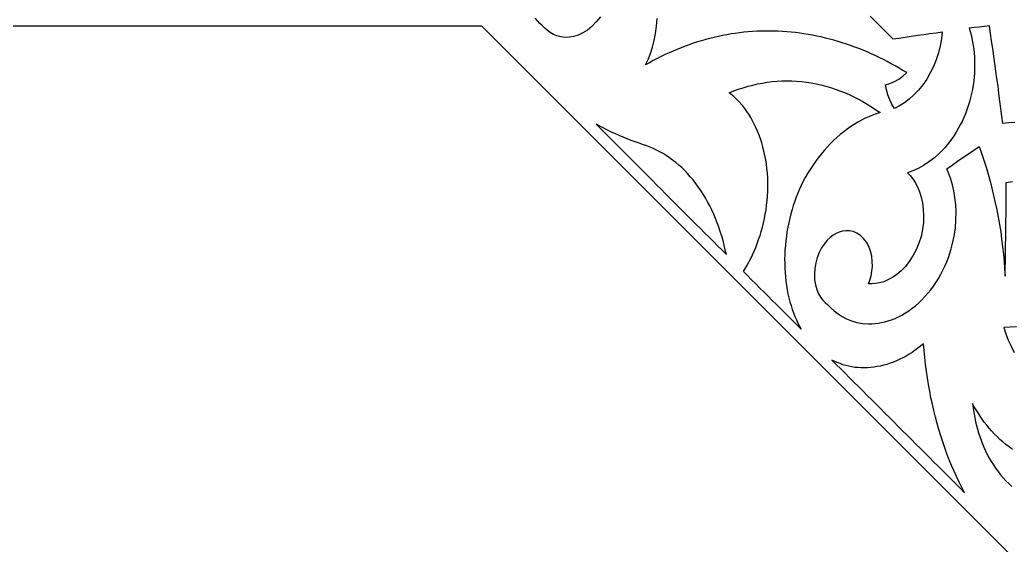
# Model space of a CAD drawing. Extents: x -535 to 1345, y -535 to 535.
# Drawn here: x 84.6 to 214.2, y 282.2 to 350.8 of the extents above; entities that cross this region are included whole.
import ezdxf

# ---------------------------------------------------------------- set-up
doc = ezdxf.new("R2010")
doc.units = 0
doc.layers.add('LAYER_1', color=18, linetype='CONTINUOUS')
doc.layers.add('LAYER_10', color=174, linetype='CONTINUOUS')

msp = doc.modelspace()

# ---------------------------------------------------------------- linework, layer by layer
at = {"layer": 'LAYER_1'}
for points in [[(160.47, 351.22), (159.94, 350.55), (159.37, 349.97), (158.78, 349.49), (158.17, 349.11), (157.56, 348.82), (156.97, 348.64), (156.38, 348.54), (155.82, 348.53), (155.29, 348.6), (154.8, 348.73), (154.33, 348.92), (153.91, 349.16), (153.57, 349.44), (153.23, 349.71), (152.91, 350.03), (152.58, 350.35), (152.27, 350.7), (151.96, 351.05)], [(195.75, 351.31), (196.34, 350.71), (196.93, 350.11), (197.52, 349.52), (198.11, 348.92), (198.7, 348.32), (199.5, 348.44), (200.3, 348.56), (201.11, 348.68), (201.92, 348.8), (202.73, 348.92), (203.54, 349.03), (204.35, 349.14), (205.16, 349.26), (205.05, 348.35), (204.88, 347.43), (204.65, 346.51), (204.36, 345.61), (204, 344.73), (203.59, 343.88), (203.12, 343.08), (202.61, 342.32), (202.05, 341.63), (201.46, 341.01), (200.84, 340.45), (200.2, 339.97), (199.55, 339.57), (198.9, 339.24), (198.58, 339.78), (198.3, 340.37), (198.06, 341), (197.87, 341.66), (197.72, 342.34), (198.31, 342.51), (198.9, 342.75), (199.47, 343.08), (200.02, 343.47), (200.53, 343.92), (200.02, 344.22), (199.52, 344.52), (199.01, 344.82), (198.49, 345.09), (197.97, 345.37), (197.46, 345.64), (196.93, 345.9), (196.4, 346.15), (195.87, 346.39), (195.34, 346.62), (194.8, 346.84), (194.27, 347.07), (193.72, 347.26), (193.18, 347.46), (192.64, 347.66), (192.09, 347.83), (191.54, 347.99), (190.99, 348.16), (190.43, 348.3), (189.88, 348.44), (189.32, 348.58), (188.76, 348.69), (188.2, 348.8), (187.65, 348.91), (187.08, 348.99), (186.52, 349.07), (185.96, 349.15), (185.4, 349.2), (184.84, 349.25), (184.27, 349.3), (183.71, 349.32), (183.15, 349.34), (182.58, 349.36), (182.02, 349.35), (181.46, 349.33), (180.9, 349.32), (180.34, 349.28), (179.78, 349.24), (179.22, 349.19), (178.66, 349.12), (178.1, 349.05), (177.55, 348.97), (176.99, 348.87), (176.44, 348.76), (175.89, 348.66), (175.34, 348.53), (174.79, 348.39), (174.25, 348.26), (173.7, 348.09), (173.16, 347.93), (172.62, 347.76), (172.09, 347.57), (171.56, 347.38), (171.02, 347.18), (170.5, 346.96), (169.97, 346.74), (169.45, 346.52), (168.93, 346.27), (168.41, 346.02), (167.9, 345.77), (167.39, 345.5), (166.88, 345.22), (166.38, 344.95), (166.7, 345.65), (167.01, 346.41), (167.28, 347.23), (167.51, 348.1), (167.69, 349.03), (167.82, 349.99), (167.89, 350.98)], [(214.64, 337.42), (213.86, 337.35), (213.09, 337.28), (212.96, 338.25), (212.83, 339.23), (212.7, 340.2), (212.57, 341.18), (212.44, 342.16), (212.3, 343.14), (212.17, 344.12), (212.03, 345.11), (211.89, 346.09), (211.75, 347.08), (211.61, 348.07), (211.47, 349.05), (211.32, 350.05), (210.66, 349.96), (210, 349.88), (209.34, 349.8), (208.68, 349.72), (208.92, 348.85), (209.11, 347.93), (209.26, 346.97), (209.35, 345.97), (209.39, 344.94), (209.36, 343.88), (209.26, 342.81), (209.18, 342.27), (209.1, 341.73), (208.98, 341.19), (208.86, 340.65), (208.71, 340.12), (208.56, 339.59), (208.37, 339.07), (208.18, 338.55), (207.96, 338.05), (207.75, 337.55), (207.5, 337.08), (207.25, 336.6), (206.97, 336.15), (206.7, 335.7), (206.4, 335.28), (206.1, 334.87), (205.79, 334.48), (205.47, 334.1), (204.81, 333.41), (204.12, 332.79), (203.42, 332.25), (202.71, 331.79), (202.01, 331.4), (201.31, 331.08), (200.62, 330.84), (200.96, 330.47), (201.29, 330.04), (201.61, 329.54), (201.91, 328.98), (202.17, 328.35), (202.4, 327.65), (202.57, 326.89), (202.68, 326.08), (202.72, 325.22), (202.69, 324.33), (202.57, 323.42), (202.38, 322.51), (202.1, 321.62), (201.75, 320.77), (201.33, 319.97), (200.85, 319.23), (200.33, 318.58), (199.78, 318.01), (199.21, 317.53), (198.63, 317.13), (198.06, 316.82), (197.5, 316.59), (196.96, 316.43), (196.45, 316.34), (195.97, 316.3), (195.51, 316.31), (195.7, 316.81), (195.85, 317.37), (195.96, 317.96), (196.02, 318.6), (196.01, 319.25), (195.93, 319.92), (195.78, 320.58), (195.55, 321.2), (195.24, 321.76), (194.87, 322.25), (194.45, 322.64), (193.99, 322.94), (193.51, 323.14), (193.02, 323.25), (192.55, 323.26), (192.1, 323.2), (191.67, 323.08), (191.28, 322.91), (190.9, 322.68), (190.51, 322.39), (190.12, 322.01), (189.75, 321.56), (189.39, 321.03), (189.08, 320.43), (188.81, 319.76), (188.62, 319.05), (188.49, 318.31), (188.44, 317.57), (188.47, 316.86), (188.58, 316.18), (188.75, 315.57), (188.98, 315.03), (189.24, 314.56), (189.54, 314.18), (189.85, 313.86), (190.17, 313.62), (190.58, 313.2), (191.03, 312.79), (191.53, 312.41), (192.07, 312.06), (192.66, 311.75), (193.3, 311.48), (193.99, 311.28), (194.73, 311.14), (195.51, 311.09), (195.93, 311.1), (196.34, 311.11), (196.77, 311.17), (197.2, 311.24), (197.64, 311.35), (198.08, 311.46), (198.53, 311.63), (198.98, 311.79), (199.43, 312.02), (199.89, 312.24), (200.33, 312.52), (200.78, 312.79), (201.22, 313.13), (201.66, 313.46), (202.08, 313.84), (202.49, 314.22), (202.89, 314.65), (203.28, 315.08), (203.65, 315.55), (204.01, 316.02), (204.34, 316.53), (204.67, 317.03), (204.96, 317.56), (205.25, 318.09), (205.5, 318.64), (205.75, 319.19), (205.95, 319.75), (206.15, 320.31), (206.31, 320.87), (206.47, 321.43), (206.59, 321.99), (206.71, 322.54), (206.79, 323.09), (206.87, 323.63), (206.95, 324.69), (206.96, 325.71), (206.91, 326.68), (206.81, 327.6), (206.66, 328.46), (206.48, 329.27), (206.26, 330.01), (206.01, 330.71), (205.75, 331.34), (206.45, 331.84), (207.15, 332.34), (207.85, 332.84), (208.57, 333.32), (209.28, 333.8), (209.99, 334.28), (210.3, 333.38), (210.6, 332.48), (210.88, 331.57), (211.15, 330.65), (211.4, 329.72), (211.65, 328.8), (211.87, 327.86), (212.09, 326.92), (212.28, 325.97), (212.47, 325.02), (212.63, 324.06), (212.79, 323.1), (212.91, 322.14), (213.04, 321.17), (213.14, 320.2), (213.24, 319.24), (213.3, 318.27), (213.37, 317.3), (213.39, 318.31), (213.41, 319.33), (213.43, 320.35), (213.44, 321.36), (213.46, 322.39), (213.47, 323.41), (213.48, 324.43), (213.49, 325.46), (213.5, 326.49), (213.5, 327.51), (213.51, 328.54), (213.51, 329.58), (214.35, 329.7)], [(214.84, 310.69), (214.02, 310.66), (213.2, 310.62), (213.46, 309.79), (213.78, 308.97), (214.14, 308.15), (214.56, 307.34)], [(214.32, 294.67), (213.89, 294.99), (213.46, 295.31), (213.07, 295.65), (212.67, 295.99), (212.31, 296.35), (211.94, 296.71), (211.6, 297.09), (211.27, 297.46), (210.96, 297.85), (210.65, 298.24), (210.37, 298.64), (210.09, 299.04), (209.83, 299.45), (209.57, 299.85), (209.34, 300.26), (209.11, 300.68), (209.24, 299.74), (209.41, 298.78), (209.52, 298.3), (209.62, 297.82), (209.76, 297.34), (209.89, 296.86), (210.06, 296.38), (210.22, 295.9), (210.41, 295.42), (210.6, 294.95), (210.82, 294.48), (211.04, 294.01), (211.3, 293.55), (211.55, 293.1), (211.84, 292.66), (212.12, 292.22), (212.44, 291.79), (212.76, 291.37), (213.11, 290.98), (213.47, 290.58), (213.85, 290.21), (214.24, 289.84)]]:
    msp.add_lwpolyline(points, dxfattribs=at)
for points in [[(177.32, 341.29), (177.93, 341.52), (178.53, 341.76), (179.15, 341.95), (179.77, 342.14), (180.39, 342.3), (181.02, 342.45), (181.65, 342.56), (182.28, 342.67), (182.92, 342.74), (183.56, 342.8), (184.2, 342.83), (184.84, 342.85), (185.48, 342.83), (186.12, 342.81), (186.76, 342.75), (187.4, 342.68), (188.04, 342.58), (188.67, 342.47), (189.3, 342.32), (189.93, 342.17), (190.56, 341.97), (191.18, 341.78), (191.79, 341.55), (192.4, 341.31), (193, 341.04), (193.6, 340.77), (194.19, 340.46), (194.77, 340.14), (195.34, 339.8), (195.91, 339.45), (196.46, 339.07), (197.02, 338.69), (196.53, 338.53), (196.05, 338.36), (195.56, 338.16), (195.08, 337.95), (194.61, 337.7), (194.13, 337.45), (193.66, 337.16), (193.19, 336.87), (192.73, 336.54), (192.28, 336.2), (191.83, 335.83), (191.39, 335.46), (190.96, 335.05), (190.54, 334.64), (190.13, 334.19), (189.72, 333.75), (189.34, 333.27), (188.95, 332.8), (188.59, 332.3), (188.23, 331.79), (187.89, 331.27), (187.56, 330.74), (187.24, 330.2), (186.93, 329.65), (186.71, 329.17), (186.48, 328.68), (186.27, 328.16), (186.06, 327.65), (185.88, 327.11), (185.69, 326.57), (185.53, 326.01), (185.36, 325.45), (185.22, 324.88), (185.09, 324.3), (184.98, 323.71), (184.86, 323.13), (184.78, 322.53), (184.7, 321.94), (184.65, 321.34), (184.6, 320.74), (184.57, 320.15), (184.55, 319.55), (184.56, 318.96), (184.57, 318.37), (184.61, 317.79), (184.65, 317.21), (184.72, 316.65), (184.79, 316.09), (184.89, 315.54), (184.99, 315), (185.12, 314.48), (185.24, 313.96), (185.39, 313.47), (185.55, 312.98), (185.72, 312.51), (185.9, 312.05), (186.09, 311.61), (186.29, 311.18), (186.51, 310.78), (186.72, 310.38), (186.18, 310.92), (185.64, 311.46), (185.1, 311.99), (184.56, 312.53), (184.02, 313.07), (183.48, 313.61), (182.94, 314.15), (182.4, 314.69), (181.86, 315.23), (181.32, 315.77), (180.78, 316.31), (180.24, 316.85), (179.7, 317.39), (179.16, 317.93), (179.66, 318.75), (180.13, 319.63), (180.57, 320.57), (180.77, 321.07), (180.97, 321.57), (181.16, 322.09), (181.34, 322.62), (181.5, 323.16), (181.66, 323.71), (181.79, 324.27), (181.92, 324.84), (182.03, 325.42), (182.13, 326), (182.2, 326.6), (182.28, 327.19), (182.32, 327.79), (182.36, 328.39), (182.36, 328.99), (182.37, 329.59), (182.34, 330.19), (182.31, 330.78), (182.24, 331.37), (182.18, 331.96), (182.08, 332.53), (181.98, 333.1), (181.85, 333.66), (181.72, 334.21), (181.56, 334.74), (181.4, 335.26), (181.21, 335.76), (181.02, 336.26), (180.81, 336.73), (180.59, 337.2), (180.36, 337.63), (180.12, 338.07), (179.86, 338.47), (179.61, 338.86), (179.34, 339.22), (179.07, 339.58), (178.5, 340.23), (177.92, 340.8)], [(159.92, 337.18), (160.49, 336.61), (161.05, 336.04), (161.62, 335.47), (162.19, 334.91), (162.76, 334.34), (163.32, 333.77), (163.89, 333.21), (164.46, 332.64), (165.03, 332.07), (165.59, 331.5), (166.16, 330.94), (166.73, 330.37), (167.29, 329.8), (167.86, 329.23), (168.43, 328.67), (169, 328.1), (169.56, 327.53), (170.13, 326.96), (170.7, 326.4), (171.27, 325.83), (171.83, 325.26), (172.4, 324.7), (172.97, 324.13), (173.54, 323.56), (174.1, 322.99), (174.67, 322.43), (175.24, 321.86), (175.8, 321.29), (176.37, 320.72), (176.94, 320.16), (176.8, 320.76), (176.67, 321.37), (176.51, 321.96), (176.34, 322.56), (176.15, 323.14), (175.96, 323.73), (175.74, 324.3), (175.53, 324.87), (175.28, 325.42), (175.04, 325.97), (174.77, 326.5), (174.49, 327.03), (174.2, 327.54), (173.9, 328.04), (173.59, 328.52), (173.27, 329), (172.93, 329.45), (172.59, 329.9), (172.23, 330.31), (171.87, 330.73), (171.49, 331.11), (171.11, 331.5), (170.72, 331.84), (170.32, 332.19), (169.92, 332.5), (169.51, 332.8), (169.09, 333.07), (168.68, 333.34), (168.25, 333.57), (167.82, 333.8), (167.39, 334), (166.96, 334.19), (166.53, 334.34), (166.09, 334.49), (165.56, 334.68), (165.04, 334.87), (164.51, 335.05), (163.99, 335.26), (163.47, 335.48), (162.95, 335.69), (162.44, 335.92), (161.93, 336.16), (161.42, 336.4), (160.92, 336.66), (160.42, 336.92)], [(190.73, 306.36), (191.31, 305.79), (191.89, 305.21), (192.47, 304.63), (193.04, 304.05), (193.62, 303.47), (194.2, 302.89), (194.78, 302.32), (195.36, 301.74), (195.94, 301.16), (196.51, 300.58), (197.09, 300), (197.67, 299.42), (198.25, 298.85), (198.83, 298.27), (199.41, 297.69), (199.98, 297.11), (200.56, 296.53), (201.14, 295.95), (201.72, 295.38), (202.3, 294.8), (202.88, 294.22), (203.45, 293.64), (204.03, 293.06), (204.61, 292.48), (205.19, 291.91), (205.77, 291.33), (206.35, 290.75), (206.92, 290.17), (207.5, 289.59), (208.08, 289.01), (207.72, 289.71), (207.36, 290.4), (207.03, 291.12), (206.69, 291.84), (206.37, 292.59), (206.06, 293.33), (205.77, 294.1), (205.48, 294.87), (205.22, 295.66), (204.95, 296.45), (204.72, 297.26), (204.48, 298.08), (204.26, 298.91), (204.05, 299.74), (203.87, 300.58), (203.68, 301.43), (203.52, 302.3), (203.36, 303.16), (203.22, 304.04), (203.09, 304.91), (202.98, 305.8), (202.88, 306.69), (202.8, 307.59), (202.71, 308.48), (201.98, 307.9), (201.6, 307.63), (201.21, 307.36), (200.82, 307.11), (200.42, 306.87), (200.01, 306.66), (199.6, 306.45), (199.19, 306.26), (198.77, 306.08), (198.35, 305.94), (197.92, 305.79), (197.5, 305.68), (197.07, 305.57), (196.65, 305.49), (196.22, 305.41), (195.8, 305.38), (195.37, 305.34), (194.96, 305.34), (194.54, 305.33), (194.13, 305.37), (193.72, 305.4), (193.33, 305.47), (192.93, 305.54), (192.55, 305.65), (192.17, 305.75), (191.8, 305.89), (191.43, 306.03)]]:
    msp.add_lwpolyline(points, close=True, dxfattribs=at)
at = {"layer": 'LAYER_10'}
msp.add_lwpolyline([(-350, 0), (-350, -144.97), (-144.97, -350), (0, -350), (144.97, -350), (350, -144.97), (350, 0), (350, 144.97), (144.97, 350), (0, 350), (-144.97, 350), (-350, 144.97)], close=True, dxfattribs=at)

doc.saveas('drawing.dxf')
